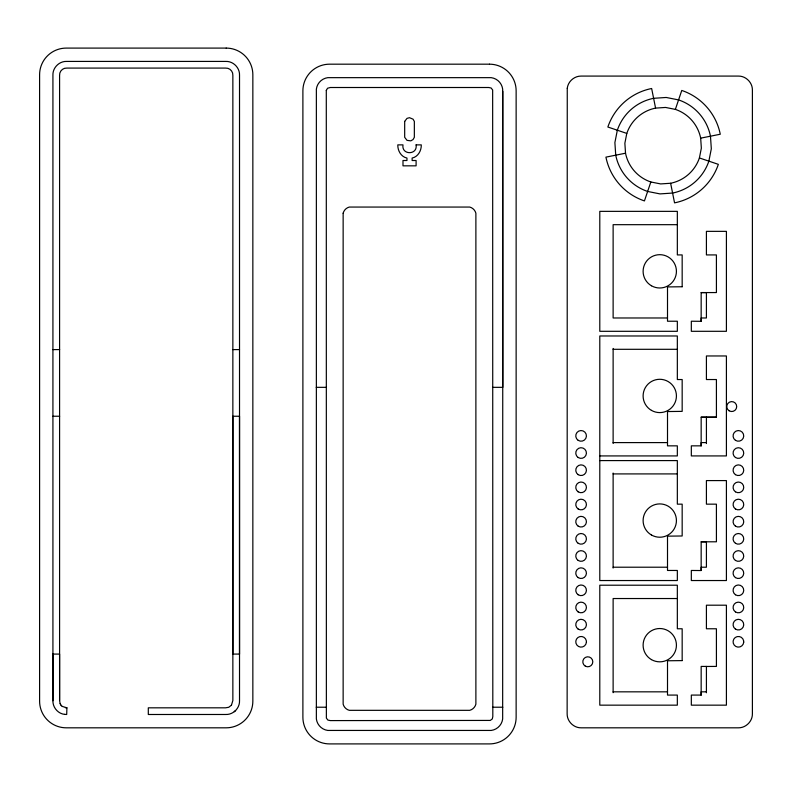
<?xml version="1.0" encoding="UTF-8"?>
<svg xmlns="http://www.w3.org/2000/svg" width="792" height="792" viewBox="0 0 792 792"><rect width="100%" height="100%" fill="white"/><g stroke="black" fill="none" stroke-linecap="round" stroke-linejoin="round"><path stroke-width="1.19" d="M52.925 700.742L52.925 654.093M60.142 703.712L59.588 700.504L59.588 654.093L52.925 654.073M239.521 654.073L239.521 416.245L232.858 416.245L232.858 654.073L239.521 654.083M502.811 91.278L502.663 718.987A13.296 13.296 0 0 1 491.218 730.442L327.809 730.442A13.296 13.296 0 0 1 316.364 718.987L316.364 89.11A13.296 13.296 0 0 1 327.809 77.656L491.218 77.656A13.296 13.296 0 0 1 502.663 89.11L502.811 387.337L492.812 387.337M701.158 321.225L701.168 292.575L706.424 292.594L706.414 317.978L701.158 317.978L701.158 321.314L691.327 321.225L691.327 331.303L726.413 331.303L726.413 231.353L706.414 231.353L706.414 254.925L716.413 254.925L716.423 292.565L701.168 292.575M705.86 666.468L716.423 666.418L716.413 628.769L706.414 628.769L706.414 605.197L726.413 605.197L726.413 705.157L691.327 705.157L691.327 695.079L701.158 695.079L701.168 666.418L706.424 666.448L706.414 692.762M701.158 570.458L701.168 541.807L706.424 541.827L706.414 567.211L701.158 567.211L701.158 570.547L691.327 570.458L691.327 580.536L726.413 580.536L726.413 480.586L706.414 480.586L706.414 504.157L716.413 504.157L716.423 541.797L701.168 541.807M701.168 417.186L716.423 417.186L716.413 379.536L706.414 379.536L706.414 355.964L726.413 355.964L726.413 455.925L691.327 455.925L691.327 445.846L701.158 445.846L701.168 417.186L706.424 417.216L706.414 443.54M62.221 706.414L66.914 707.82L66.696 714.503L64.518 714.344M626.799 133.412L624.868 143.223L625.532 153.212A38.313 38.313 0 0 0 650.836 181.982L660.647 183.922L670.626 183.259A38.313 38.313 0 0 0 699.405 157.954L701.346 148.144L700.673 138.155A38.313 38.313 0 0 0 675.368 109.385L665.557 107.445L655.578 108.108A38.313 38.313 0 0 0 626.799 133.412L607.86 127.017A58.311 58.311 0 0 1 651.648 88.506L655.578 108.108M650.836 181.982L644.431 200.92A58.311 58.311 0 0 1 605.929 157.133L625.532 153.212M675.368 109.385L681.773 90.446A58.311 58.311 0 0 1 720.274 134.234L700.673 138.155M231.442 705.197L232.858 700.504L232.858 75.398C233.204 71.359 229.581 67.726 225.532 68.082L66.914 68.082C62.875 67.726 59.242 71.359 59.588 75.398L59.588 700.504M231.442 705.187L228.73 707.286L225.532 707.82L148.302 707.83L148.302 714.493L225.76 714.483C233.195 714.829 239.857 708.157 239.521 700.722L239.521 75.181C239.857 67.746 233.195 61.073 225.76 61.42L66.696 61.42C59.252 61.073 52.589 67.746 52.925 75.181L52.925 700.722C52.668 707.355 57.895 713.612 64.518 714.364M234.284 711.711L235.59 710.563M52.925 349.609L59.648 349.589M52.925 416.245L59.648 416.236M706.424 417.236L716.423 417.186M677.338 224.68L613.127 224.68L613.127 317.978L667.508 317.978M613.127 349.302L677.338 349.302M232.858 349.609L239.521 349.599M316.216 387.337L326.215 387.337M613.127 442.599L667.508 442.599M706.414 442.599L701.158 442.599L701.158 445.926M599.792 455.925L677.338 455.925L677.338 445.846L667.508 445.846L667.508 411.543L682.169 411.375L682.169 379.536L677.338 379.536L677.338 335.976L599.792 335.976L599.792 580.536L677.338 580.536L677.338 570.458L667.508 570.458L667.508 536.154L682.169 535.986L682.169 504.157L677.338 504.157L677.338 460.588L599.792 460.588M613.127 473.913L677.338 473.913M613.127 567.211L667.508 567.211M677.338 598.534L613.127 598.534L613.127 692.693M613.127 691.832L667.508 691.832M706.414 691.832L701.158 691.832L701.158 695.158M316.216 707.216L326.215 707.216M492.812 707.216L502.811 707.216M65.389 707.721L66.914 707.84M699.405 157.954L718.344 164.35A58.311 58.311 0 0 1 674.556 202.861L670.626 183.259M62.221 706.424L61.004 705.187M61.004 705.207L60.142 703.692M613.127 348.44L613.127 443.461M613.127 473.052L613.127 568.072M326.294 90.417L326.373 718.106L327.908 720.096L330.313 720.591L490.327 720.423L492.327 718.898L492.812 716.493L492.654 89.991L491.119 88.001L488.713 87.506L330.313 87.506L327.551 88.239L326.294 90.417M567.26 88.249L567.141 713.82C566.983 721.304 573.656 727.967 581.14 727.818L738.401 727.818C745.886 727.967 752.558 721.304 752.4 713.82L752.4 90.07C752.558 82.596 745.886 75.923 738.401 76.081L581.14 76.081C574.319 75.973 568.042 81.467 567.26 88.249M416.097 144.877C417.79 155.252 401.306 155.252 402.989 144.877L397.802 144.877C397.633 150.648 401.019 156.796 406.959 158.063L406.959 160.509L402.989 160.509L402.989 165.835L416.097 165.835L416.097 160.509L412.127 160.509L412.127 158.063C418.067 156.796 421.463 150.648 421.285 144.877L416.097 144.877M343.144 213.206L343.144 704.177A8.692 8.692 0 0 0 349.292 710.325L469.735 710.325A8.692 8.692 0 0 0 475.883 704.177L475.883 213.206A8.692 8.692 0 0 0 469.735 207.059L349.292 207.059A8.692 8.692 0 0 0 343.144 213.206M404.682 121.404L404.682 137.313L407.019 140.352L410.81 140.847L413.048 139.56L414.345 137.313L414.345 121.404L413.048 119.166L409.513 117.701L407.019 118.364L404.682 121.404M617.334 130.215L614.889 142.59L615.731 155.173A48.312 48.312 0 0 0 647.638 191.456L660.003 193.901L672.596 193.06A48.312 48.312 0 0 0 708.87 161.152L711.315 148.777L710.473 136.194A48.312 48.312 0 0 0 678.576 99.911L666.201 97.466L653.618 98.307A48.312 48.312 0 0 0 617.334 130.215M682.169 286.753L667.508 286.922L667.508 321.225L677.338 321.225L677.338 331.303L599.792 331.303L599.792 211.355L677.338 211.355L677.338 254.925L682.169 254.925L682.169 286.753M682.169 660.607L667.508 660.776L667.508 695.079L677.338 695.079L677.338 705.157L599.792 705.157L599.792 585.209L677.338 585.209L677.338 628.769L682.169 628.769L682.169 660.607M226.195 48.094L66.261 48.094A26.661 26.661 0 0 0 39.6 74.745L39.6 701.158A26.661 26.661 0 0 0 66.261 727.818L226.195 727.818A26.661 26.661 0 0 0 252.846 701.158L252.846 74.745A26.661 26.661 0 0 0 226.195 48.094M489.486 64.182L329.541 64.182A26.661 26.661 0 0 0 302.89 90.842L302.89 717.255A26.661 26.661 0 0 0 329.541 743.906L489.486 743.906A26.661 26.661 0 0 0 516.137 717.255L516.137 90.842A26.661 26.661 0 0 0 489.486 64.182M743.728 642.134L743.629 640.748A5.336 5.336 0 0 0 735.243 637.511A5.336 5.336 0 0 0 735.857 646.48A5.336 5.336 0 0 0 743.728 642.134M586.417 642.134L586.327 640.748A5.336 5.336 0 0 0 577.932 637.511A5.336 5.336 0 0 0 578.546 646.48A5.336 5.336 0 0 0 586.417 642.134M651.44 534.996A16.662 16.662 0 0 0 676.427 520.562A16.662 16.662 0 0 0 651.44 506.137A16.662 16.662 0 0 0 651.44 534.996M651.44 659.607A16.662 16.662 0 0 0 676.427 645.183A16.662 16.662 0 0 0 651.44 630.749A16.662 16.662 0 0 0 651.44 659.607M651.44 410.375A16.662 16.662 0 0 0 676.427 395.95A16.662 16.662 0 0 0 651.44 381.516A16.662 16.662 0 0 0 651.44 410.375M651.44 285.763A16.662 16.662 0 0 0 676.427 271.329A16.662 16.662 0 0 0 651.44 256.905A16.662 16.662 0 0 0 651.44 285.763M578.15 440.322A5.336 5.336 0 0 0 586.417 436.224A5.336 5.336 0 0 0 578.724 431.105A5.336 5.336 0 0 0 578.15 440.322M578.15 457.489A5.336 5.336 0 0 0 586.417 453.38A5.336 5.336 0 0 0 578.724 448.272A5.336 5.336 0 0 0 578.15 457.489M578.15 474.646A5.336 5.336 0 0 0 586.417 470.537A5.336 5.336 0 0 0 578.724 465.429A5.336 5.336 0 0 0 578.15 474.646M578.15 491.802A5.336 5.336 0 0 0 586.417 487.704A5.336 5.336 0 0 0 578.724 482.585A5.336 5.336 0 0 0 578.15 491.802M578.15 508.959A5.336 5.336 0 0 0 586.417 504.86A5.336 5.336 0 0 0 578.724 499.752A5.336 5.336 0 0 0 578.15 508.959M578.15 526.126A5.336 5.336 0 0 0 586.417 522.017A5.336 5.336 0 0 0 578.724 516.909A5.336 5.336 0 0 0 578.15 526.126M578.15 543.282A5.336 5.336 0 0 0 586.417 539.184A5.336 5.336 0 0 0 578.724 534.065A5.336 5.336 0 0 0 578.15 543.282M578.15 560.439A5.336 5.336 0 0 0 586.417 556.34A5.336 5.336 0 0 0 578.724 551.232A5.336 5.336 0 0 0 578.15 560.439M578.15 577.606A5.336 5.336 0 0 0 586.417 573.497A5.336 5.336 0 0 0 578.724 568.389A5.336 5.336 0 0 0 578.15 577.606M578.15 594.762A5.336 5.336 0 0 0 586.417 590.654A5.336 5.336 0 0 0 578.724 585.545A5.336 5.336 0 0 0 578.15 594.762M578.15 611.919A5.336 5.336 0 0 0 586.417 607.82A5.336 5.336 0 0 0 578.724 602.702A5.336 5.336 0 0 0 578.15 611.919M578.15 629.086A5.336 5.336 0 0 0 586.417 624.977A5.336 5.336 0 0 0 578.724 619.869A5.336 5.336 0 0 0 578.15 629.086M729.125 410.791A4.97 4.97 0 0 0 736.708 406.712A4.97 4.97 0 0 0 729.392 402.188A4.97 4.97 0 0 0 729.125 410.791M585.298 666.121A4.999 4.999 0 0 0 592.802 661.795A4.999 4.999 0 0 0 585.298 657.469A4.999 4.999 0 0 0 585.298 666.121M735.451 440.322A5.336 5.336 0 0 0 743.728 436.224A5.336 5.336 0 0 0 736.035 431.105A5.336 5.336 0 0 0 735.451 440.322M735.451 457.489A5.336 5.336 0 0 0 743.728 453.38A5.336 5.336 0 0 0 736.035 448.272A5.336 5.336 0 0 0 735.451 457.489M735.451 474.646A5.336 5.336 0 0 0 743.728 470.537A5.336 5.336 0 0 0 736.035 465.429A5.336 5.336 0 0 0 735.451 474.646M735.451 491.802A5.336 5.336 0 0 0 743.728 487.704A5.336 5.336 0 0 0 736.035 482.585A5.336 5.336 0 0 0 735.451 491.802M735.451 508.959A5.336 5.336 0 0 0 743.728 504.86A5.336 5.336 0 0 0 736.035 499.752A5.336 5.336 0 0 0 735.451 508.959M735.451 526.126A5.336 5.336 0 0 0 743.728 522.017A5.336 5.336 0 0 0 736.035 516.909A5.336 5.336 0 0 0 735.451 526.126M735.451 543.282A5.336 5.336 0 0 0 743.728 539.184A5.336 5.336 0 0 0 736.035 534.065A5.336 5.336 0 0 0 735.451 543.282M735.451 560.439A5.336 5.336 0 0 0 743.728 556.34A5.336 5.336 0 0 0 736.035 551.232A5.336 5.336 0 0 0 735.451 560.439M735.451 577.606A5.336 5.336 0 0 0 743.728 573.497A5.336 5.336 0 0 0 736.035 568.389A5.336 5.336 0 0 0 735.451 577.606M735.451 594.762A5.336 5.336 0 0 0 743.728 590.654A5.336 5.336 0 0 0 736.035 585.545A5.336 5.336 0 0 0 735.451 594.762M735.451 611.919A5.336 5.336 0 0 0 743.728 607.82A5.336 5.336 0 0 0 736.035 602.702A5.336 5.336 0 0 0 735.451 611.919M735.451 629.086A5.336 5.336 0 0 0 743.728 624.977A5.336 5.336 0 0 0 736.035 619.869A5.336 5.336 0 0 0 735.451 629.086"/></g></svg>
